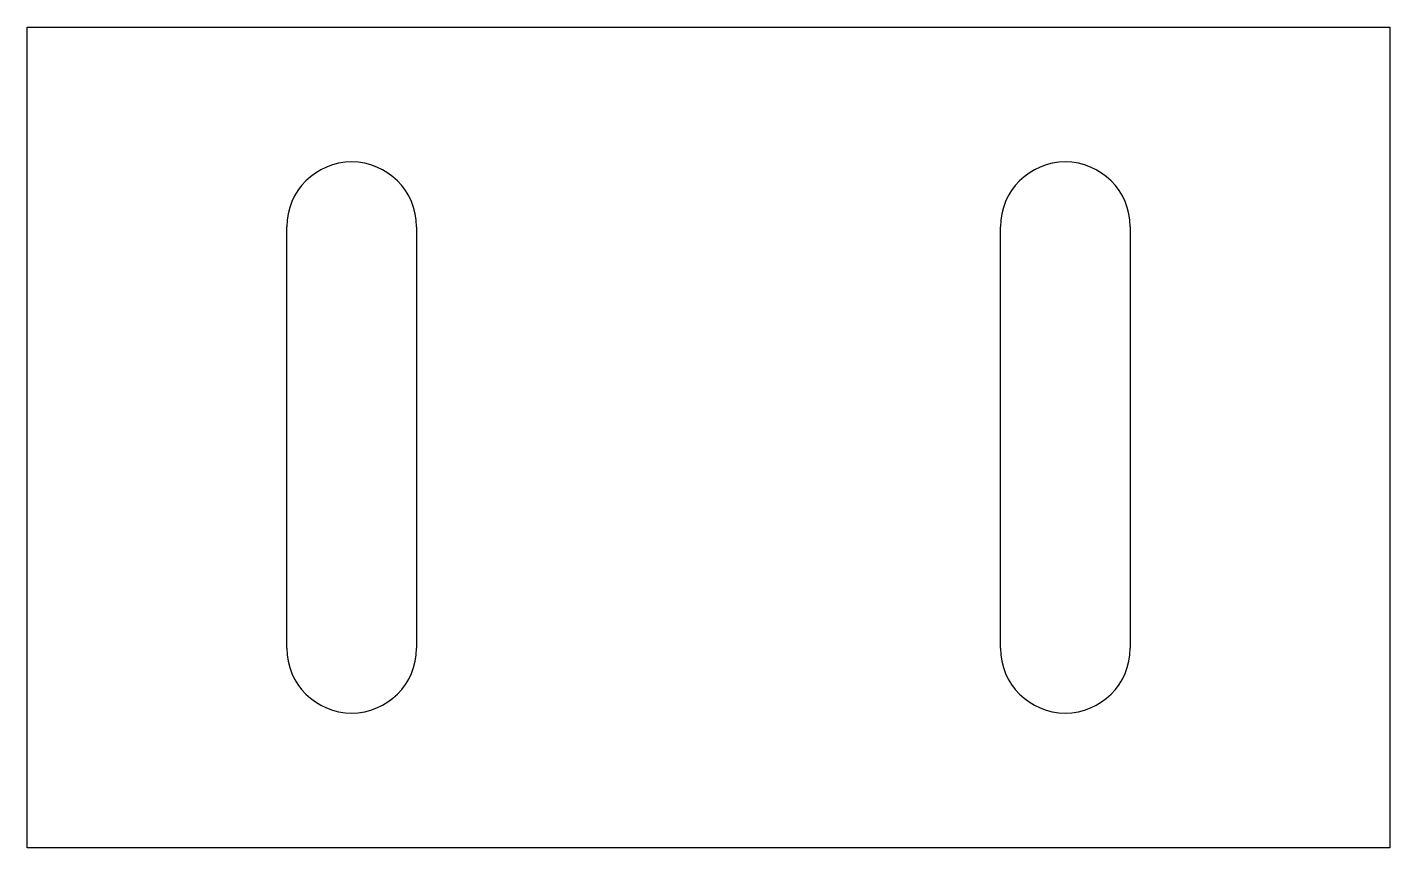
# Model space of a CAD drawing. Extents: x 265.54 to 270.79, y 183.75 to 186.91.
import ezdxf

# ---------------------------------------------------------------- set-up
doc = ezdxf.new("R2010")
doc.units = 0
doc.header["$MEASUREMENT"] = 0
doc.layers.add('CUT', color=1, linetype='Continuous')

msp = doc.modelspace()

# ---------------------------------------------------------------- linework, layer by layer
at = {"layer": 'CUT', "color": 1, "linetype": 'Continuous', "ltscale": 12}
for p, q in [((265.5369, 186.9081), (270.7869, 186.9079)), ((265.5369, 183.7451), (265.5369, 186.9081)), ((270.7869, 186.9079), (270.7869, 183.7454)), ((266.5369, 184.5146), (266.5369, 186.1387)), ((267.0369, 186.1387), (267.0369, 184.5146)), ((269.2869, 184.5146), (269.2869, 186.1387)), ((269.7869, 186.1387), (269.7869, 184.5146)), ((270.7869, 183.7454), (265.5369, 183.7451))]:
    msp.add_line(p, q, dxfattribs=at)
for centre, start, end in [((266.7869, 186.1387), 0, 180), ((269.5369, 186.1387), 0, 180), ((266.7869, 184.5146), 180, 360), ((269.5369, 184.5146), 180, 360)]:
    msp.add_arc(centre, 0.25, start, end, dxfattribs=at)

doc.saveas('drawing.dxf')
